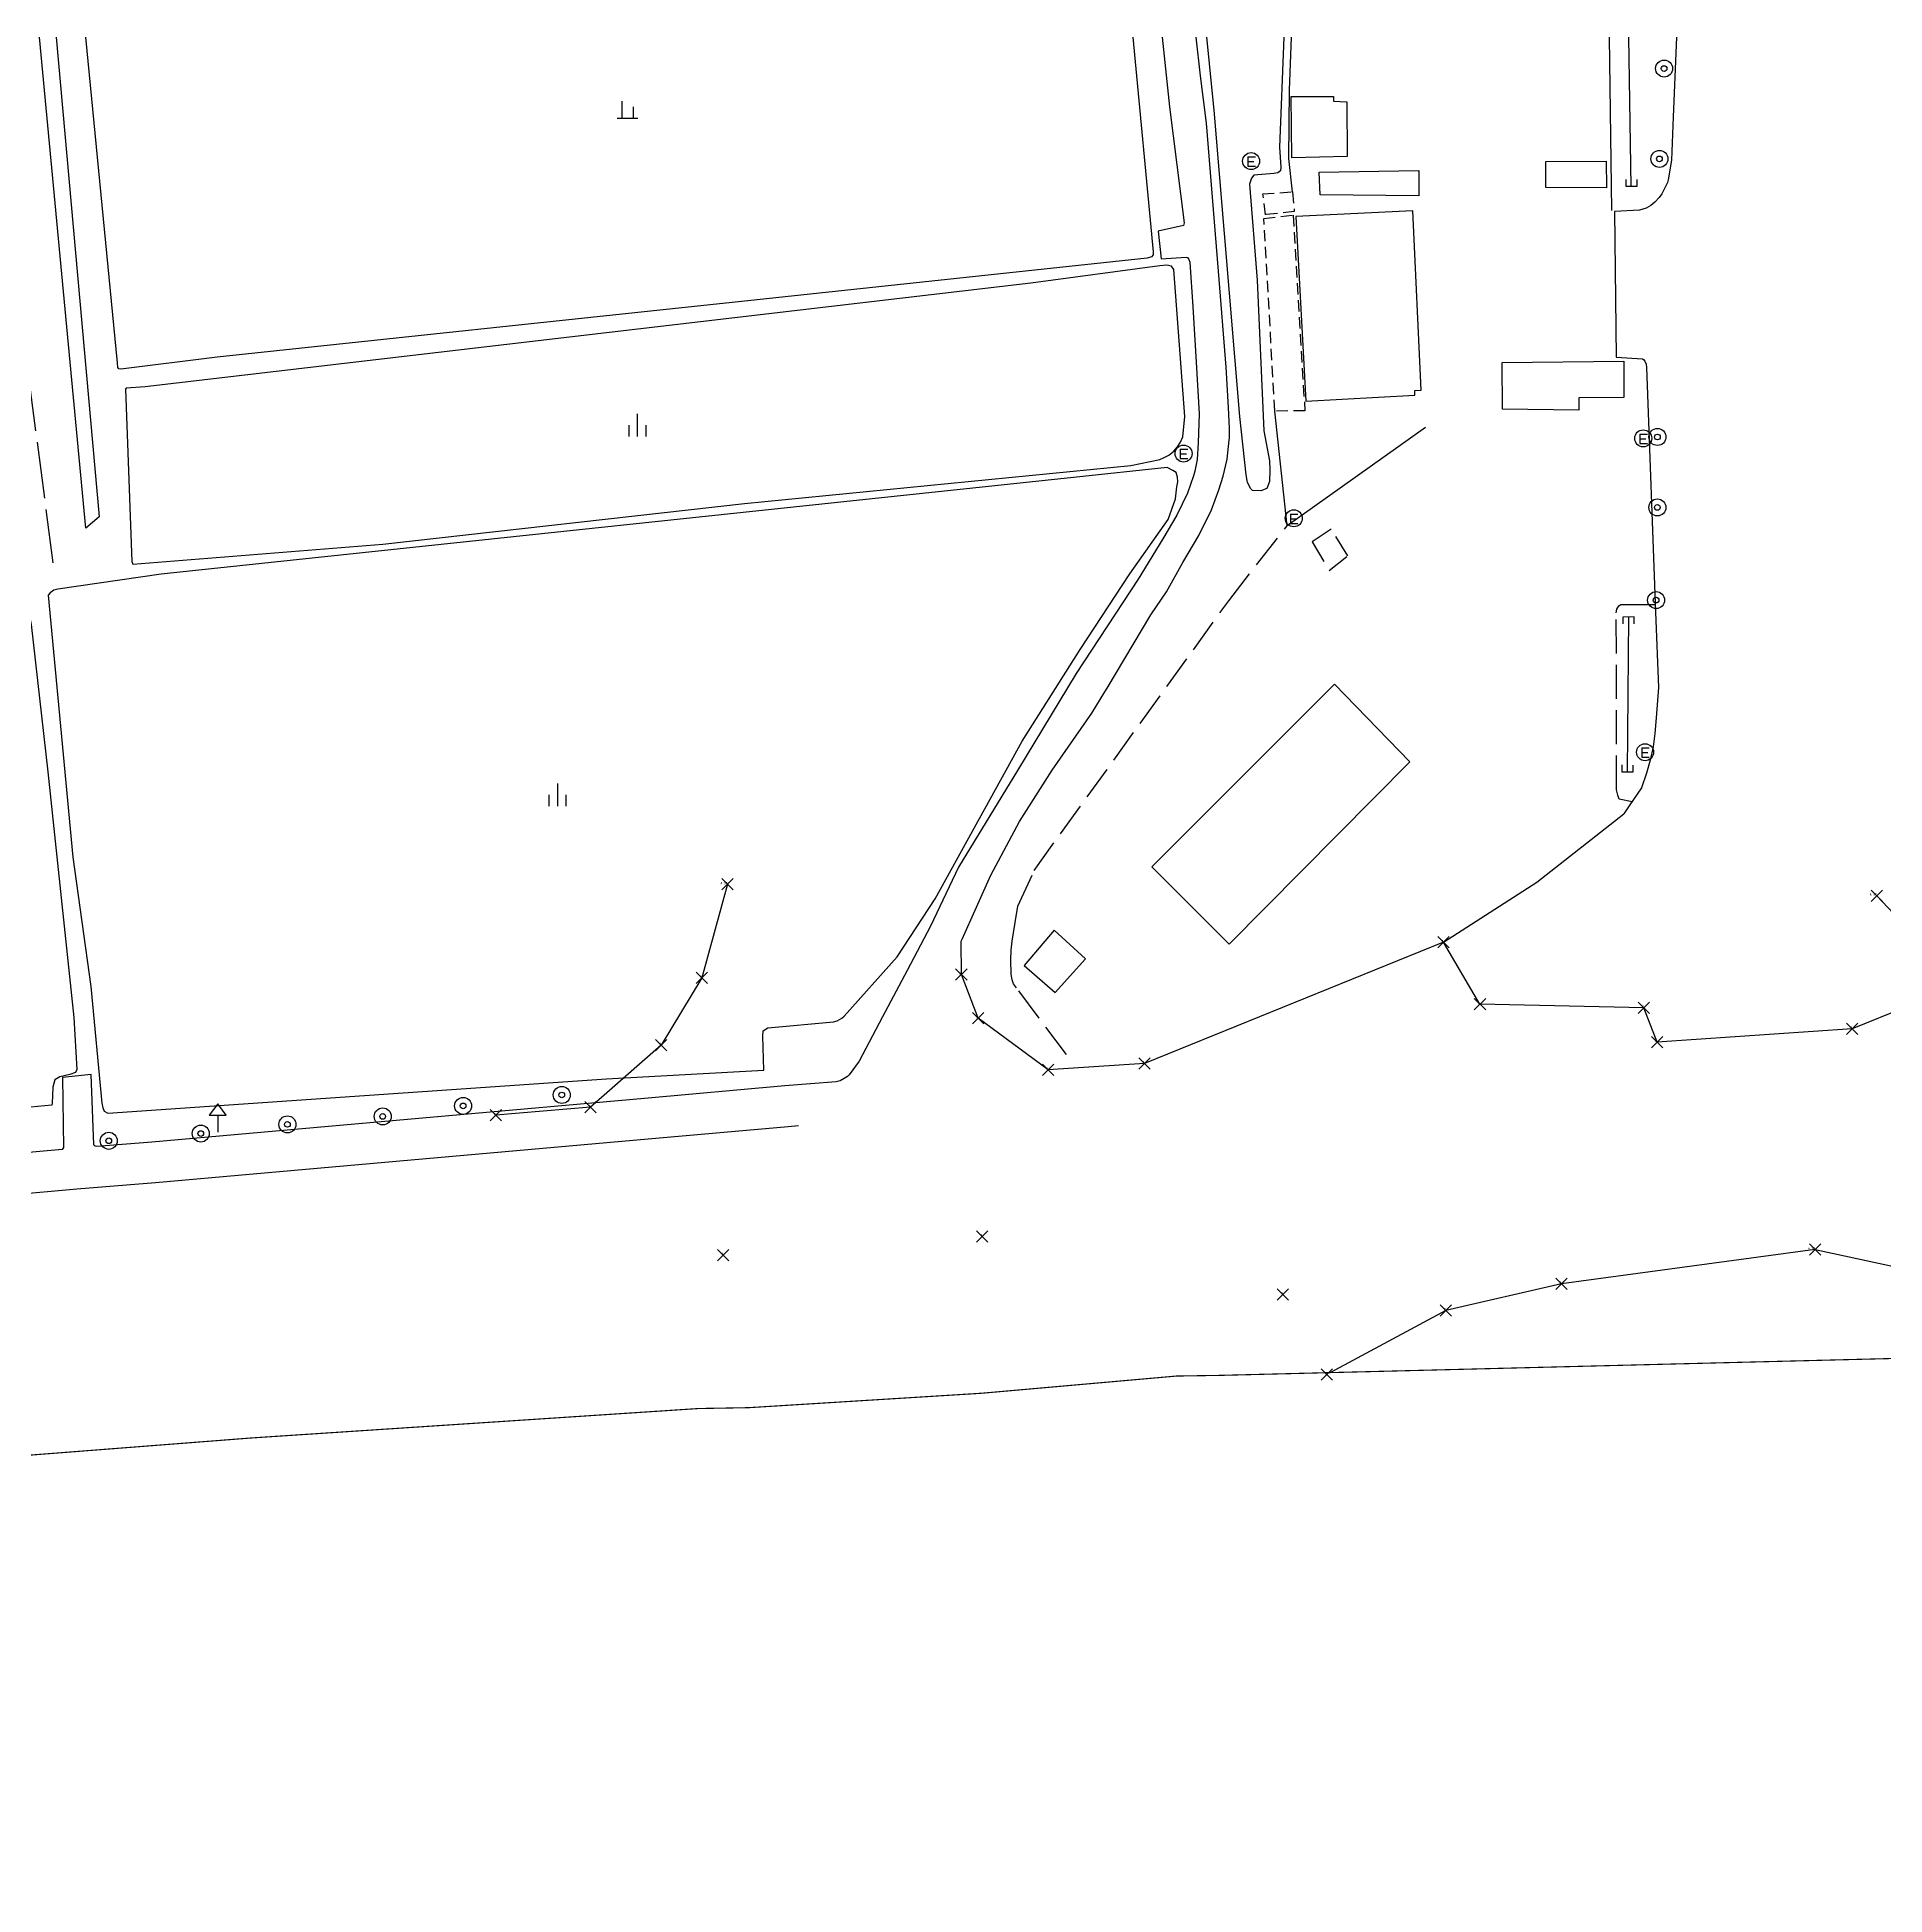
# Model space of a CAD drawing. Header units: millimetres. Extents: x 209513 to 211421, y 268482 to 269727.
# Drawn here: x 211064.2 to 211227, y 269563.2 to 269726.9 of the extents above; entities that cross this region are included whole.
import ezdxf
from ezdxf.enums import TextEntityAlignment as Align

# ---------------------------------------------------------------- set-up
doc = ezdxf.new("R2010")
doc.units = ezdxf.units.MM
doc.header["$MEASUREMENT"] = 0
doc.header["$PDMODE"] = 3
doc.header["$PDSIZE"] = 0.5
for name, pattern in [('AAA004', [3, 2, -1]), ('AAA005', [4, 3, -1]), ('AAA007', [1.5, 1, -0.5]), ('AD0023', [6, 5, -1])]:
    doc.linetypes.add(name, pattern=pattern)
doc.layers.add('00-구역계', color=8, linetype='CONTINUOUS', plot=False)
for name, color, linetype in [('아스팔트포장도로', 8, 'CONTINUOUS'), ('현황', 8, 'CONTINUOUS'), ('현황-height', 8, 'CONTINUOUS'), ('현황1', 8, 'CONTINUOUS')]:
    doc.layers.add(name, color=color, linetype=linetype)
doc.layers.add('측점', color=8, linetype='CONTINUOUS', lineweight=0)
doc.styles.add('txt', font='TXT', dxfattribs={"height": 0.2})

# ---------------------------------------------------------------- blocks, each defined once
blk = doc.blocks.new('AZ0202')
at = {"layer": '현황-height'}
for points in [[(-0.2950207600387502, 0.3782051360497327), (0.3696551049048793, 0.3782051360497327)], [(-0.2950207600387502, 0.3782051360497327), (-0.2950207600387502, -0.4423076852153125)], [(-0.2950207600387502, -0.03205127458278945), (0.2414015240673919, -0.03205127458278945)], [(-0.2950207600387502, -0.4423076852153125), (0.3696551049048793, -0.4423076852153125)]]:
    blk.add_lwpolyline(points, dxfattribs=at)
blk.add_circle((0, 0), 0.75, dxfattribs=at)
blk = doc.blocks.new('AE170')
at = {"layer": '현황-height'}
for radius in [0.75, 0.25]:
    blk.add_circle((0, 0), radius, dxfattribs=at)
blk = doc.blocks.new('AEC005')
at = {"layer": '현황-height'}
blk.add_lwpolyline([(0, 2.5), (-0.75, 1.5), (0.75, 1.5)], close=True, dxfattribs=at)
blk.add_lwpolyline([(0, 1.5), (0, 0)], dxfattribs=at)
blk = doc.blocks.new('DAA002')
at = {"layer": '현황-height'}
for points in [[(-0.75, 0), (-0.75, -1)], [(0, 1), (0, -1)], [(0.75, 0), (0.75, -1)]]:
    blk.add_lwpolyline(points, dxfattribs=at)
blk = doc.blocks.new('DAA001')
at = {"layer": '현황-height'}
for points in [[(-0.493063, 1.00641), (-0.493063, -0.49359)], [(0.506937, 0.50641), (0.506937, -0.49359)], [(-0.8930629999999999, -0.49359), (0.9069370000000001, -0.49359)]]:
    blk.add_lwpolyline(points, dxfattribs=at)

msp = doc.modelspace()

# ---------------------------------------------------------------- linework, layer by layer
at = {"layer": '00-구역계', "ltscale": 16, "const_width": 0.1, "flags": 128}
msp.add_lwpolyline([(211043.561, 269600.386), (211083.014, 269603.447), (211122.467, 269606.045), (211126.911, 269606.121), (211147.439, 269607.393), (211164.603, 269608.909), (211168.426, 269608.967), (211257.449, 269611.202), (211236.459, 269580.403), (211235.082, 269441.597), (211232.604, 269204.945)], dxfattribs=at)
at = {"layer": '아스팔트포장도로'}
msp.add_line((211220.888, 269620.05, 20.373), (211246.552, 269614.529, 20.214), dxfattribs=at)
at = {"layer": '아스팔트포장도로', "extrusion": (0.0100160139710781, -0.0124038469753392, 0.9998729039454683), "elevation": -1210.387266000003}
msp.add_lwpolyline([(211114.249625, 269657.9894710002), (211111.9783099999, 269649.7411160002), (211108.410341, 269643.8160740003), (211102.161334, 269638.3531150002), (211093.826071, 269637.6349780002)], dxfattribs=at)
at = {"layer": '아스팔트포장도로'}
for points in [[(211226.332, 269651.252, 20.206), (211233.725, 269643.404, 20.294), (211224.152, 269639.527, 20.338), (211206.958, 269638.347, 20.335), (211205.799, 269641.382, 20.309), (211191.356, 269641.696, 20.056), (211188.141, 269647.155, 20.031), (211161.798, 269636.451, 19.964), (211153.288, 269635.91, 19.897), (211147.132, 269640.452, 19.853), (211145.642, 269644.3, 19.827)], [(211220.888, 269620.05, 20.373), (211198.526, 269617.044, 20.265), (211188.345, 269614.695, 20.072), (211178.1771643775, 269609.21181148, 19.82197125518502)]]:
    msp.add_polyline3d(points, dxfattribs=at)
at = {"layer": '측점'}
for p in [(211125.039, 269652.258, 19.706), (211226.332, 269651.252, 20.206), (211188.141, 269647.155, 20.031), (211145.642, 269644.3, 19.827), (211122.767, 269644.01, 19.649), (211191.356, 269641.696, 20.056), (211205.799, 269641.382, 20.309), (211147.132, 269640.452, 19.853), (211224.152, 269639.527, 20.338), (211119.198, 269638.086, 19.564), (211206.958, 269638.347, 20.335), (211161.798, 269636.451, 19.964), (211153.288, 269635.91, 19.897), (211104.614, 269631.905, 19.664), (211112.949, 269632.623, 19.596), (211147.491, 269621.209, 20.026), (211124.653, 269619.578, 19.957), (211220.888, 269620.05, 20.373), (211198.526, 269617.044, 20.265), (211173.98, 269616.098, 20.019), (211188.345, 269614.695, 20.072), (211177.853, 269609.037, 19.814)]:
    msp.add_point(p, dxfattribs=at)
at = {"layer": '현황', "color": 8, "linetype": 'Continuous'}
msp.add_lwpolyline([(211065.8700334474, 269726.9362691339), (211069.645318805, 269684.647349933), (211068.466304161, 269683.638357167), (211064.3881553825, 269726.9362691339)], dxfattribs=at)
at = {"layer": '현황', "linetype": 'Continuous'}
for points in [[(211160.7679367555, 269726.9362691339), (211162.55485005, 269708.003417591), (211162.543847382, 269707.754416379), (211162.413845045, 269707.570416894), (211162.024842748, 269707.462420815), (211125.445692047, 269703.543821802), (211080.065504044, 269698.72331633), (211071.568467051, 269697.673407637), (211071.395466881, 269697.705409823), (211071.297467888, 269697.824411675), (211071.255472012, 269698.213414537), (211068.4709814308, 269726.9362691339)], [(211163.3294911889, 269726.9362691339), (211164.00298983, 269720.806469539), (211165.293885216, 269710.559399579), (211165.216882704, 269710.343399314), (211163.00187061, 269709.820422184), (211163.265845761, 269707.398406111), (211165.459853906, 269707.552381551), (211165.568853775, 269707.509380061), (211165.686852295, 269707.336377769), (211165.773849921, 269707.08737543), (211166.041809235, 269703.16435134), (211166.347758605, 269698.289321738), (211166.615711175, 269693.727294271), (211166.506683993, 269691.187281939), (211166.426668095, 269689.706274936), (211166.383664991, 269689.425273924), (211166.232656527, 269688.668271599), (211166.091651869, 269688.268271069), (211165.568634164, 269686.744268879), (211164.641610643, 269684.788268964), (211163.405584788, 269682.702271834), (211161.237540485, 269679.147277325), (211155.751435399, 269670.836294393), (211150.59032846, 269662.287305778), (211145.406221585, 269653.782316953), (211142.936158206, 269648.572315617), (211140.872109762, 269644.649316732), (211138.682059238, 269640.575318266), (211136.651010881, 269636.662318808), (211135.768995211, 269635.463321803), (211135.606993179, 269635.322322795), (211135.303990231, 269635.138325094), (211134.968987104, 269634.947327705), (211134.597393742, 269634.839107181)], [(211145.642, 269644.3), (211145.620189484, 269647.230696435), (211145.713249869, 269647.426983484), (211148.235609824, 269653.055262443), (211150.77228136, 269657.803279195), (211153.655384358, 269662.312941569), (211157.141153563, 269667.333606729), (211158.288459297, 269669.234035114), (211158.50138938, 269669.55660446), (211162.336559783, 269676.022446047), (211163.712423249, 269678.027418242), (211165.162568111, 269680.617240684), (211166.564597794, 269683.017237596), (211167.699625134, 269685.275236739), (211168.342645714, 269687.037238809), (211168.715659526, 269688.237240951), (211169.064676348, 269689.729244913), (211169.236694681, 269691.415251924), (211169.269696943, 269691.620252639), (211169.280701541, 269692.052254813), (211169.269705626, 269692.442257015), (211169.19472492, 269694.290267714), (211168.981761839, 269697.846289097), (211168.319849279, 269706.310341836), (211167.249983999, 269719.357423883), (211166.723590396, 269723.513795239), (211166.3475533759, 269726.9362691339)], [(211174.0544663478, 269726.9362691339), (211173.698980596, 269717.245337481), (211173.808962232, 269715.47332683), (211173.786958634, 269715.138325314), (211173.548956108, 269714.965327167), (211173.170954545, 269714.922331337), (211171.419947818, 269714.77335091), (211171.208944465, 269714.514351989), (211171.046938277, 269713.973350999), (211171.721850943, 269705.509298258), (211172.291712709, 269692.246221377), (211172.805686215, 269689.587201411), (211172.839677995, 269688.798196844), (211172.816666975, 269687.760191609), (211172.578659865, 269687.15519112), (211172.027655993, 269686.947196302), (211171.291653866, 269686.958204754), (211171.143655009, 269687.109207244), (211170.877660131, 269687.671213263), (211170.748666926, 269688.352218355), (211170.190719669, 269693.508252139), (211167.921998042, 269720.500422141), (211167.2928345783, 269726.9362691339)], [(211208.6880624817, 269726.9362691339), (211208.387400173, 269719.914428779), (211208.224069964, 269716.099929573), (211207.951051026, 269714.358924024), (211207.88604825, 269714.110923535), (211207.397036453, 269713.116924231), (211207.15903248, 269712.80292542), (211206.775027065, 269712.391927815), (211206.408022884, 269712.094930584), (211205.99701937, 269711.873934244), (211205.402015578, 269711.678940167), (211203.208007834, 269711.557965015), (211203.362874536, 269698.738898481), (211205.675879668, 269698.564871007), (211205.772879388, 269698.509869616), (211205.880878139, 269698.358867614), (211205.988875762, 269698.099865071), (211206.032873071, 269697.828863202), (211206.835650652, 269676.253745623), (211207.075582118, 269669.605709531), (211206.875553675, 269666.935698376), (211206.771538824, 269665.541692543), (211206.608526153, 269664.374688511), (211206.349513052, 269663.195685493), (211206.024500097, 269662.050683379), (211205.578485172, 269660.753681848), (211204.510465356, 269659.175685848), (211204.0280396148, 269658.465462907)], [(211204.4575575851, 269726.9362691339), (211204.636468432, 269713.799867738)], [(211204.216874474, 269714.401436649), (211204.214642209, 269713.801437649), (211205.214638117, 269713.797716008), (211205.216870376, 269714.397715004)], [(211019.0935694561, 269654.8955298979), (211055.146143904, 269672.766440866), (211061.24319496, 269675.697390175), (211062.129199705, 269675.88038128), (211062.832202466, 269675.934373659), (211063.264203329, 269675.891368503), (211063.575201199, 269675.609363241), (211063.672196524, 269675.155359342), (211065.123058686, 269662.162262851), (211067.41782899, 269640.51810413), (211067.689779593, 269635.924072907), (211067.572776376, 269635.665072604), (211067.064772839, 269635.492077125), (211066.1787676, 269635.276085534), (211065.75676332, 269635.010088532), (211065.563755717, 269634.37308673), (211065.51273968, 269632.924078363), (211065.469738009, 269632.784077973), (211043.861645073, 269630.728301995), (211019.1277717841, 269627.3983452577)], [(211204.935113016, 269675.221154931), (211204.93062126, 269675.821141005), (211203.93064609, 269675.813656282), (211203.935137847, 269675.213670205)], [(211204.439796704, 269675.817467541), (211204.335336071, 269662.173675922)], [(211203.866893938, 269662.781069237), (211203.857523646, 269662.181139315), (211204.857404625, 269662.165521032), (211204.866774913, 269662.765450949)], [(211069.436508984, 269629.134268086), (211069.286699978, 269629.178278996), (211069.226025323, 269629.227915965), (211069.176103748, 269629.281385839), (211068.940507005, 269635.500413558), (211066.413696908, 269635.234629698), (211066.51070052, 269629.051043586), (211066.401733322, 269628.882559742)]]:
    msp.add_lwpolyline(points, dxfattribs=at)
at = {"layer": '현황'}
msp.add_lwpolyline([(211202.7357519655, 269726.9362691339), (211202.948008212, 269711.667968587)], dxfattribs=at)
at = {"layer": '현황', "linetype": 'Continuous'}
for points in [[(211073.714456291, 269696.09737337), (211072.028449977, 269695.984392036), (211071.984449022, 269695.909392083), (211072.522284472, 269680.700293081), (211072.609282258, 269680.473290708), (211094.649369132, 269682.241050943), (211126.527505192, 269685.816708831), (211160.566644543, 269689.16333897), (211163.139658187, 269689.713312534), (211163.517661026, 269689.873309073), (211163.939664678, 269690.097305453), (211164.371669755, 269690.453302426), (211164.701674534, 269690.810300567), (211164.947679746, 269691.232300014), (211165.150685266, 269691.696300178), (211165.328704793, 269693.491307755), (211164.378839044, 269706.451388153), (211164.17284149, 269706.740392087), (211163.762841424, 269706.849397413), (211163.146838905, 269706.784404188), (211151.774788822, 269705.253527336)], [(211075.126280331, 269679.588256746), (211066.014238031, 269678.284352112), (211065.657235986, 269678.198355632), (211065.322232348, 269677.96035796), (211065.149229329, 269677.733358524), (211067.345983499, 269654.655191804), (211068.911863705, 269643.251104409), (211069.883754281, 269632.96003063), (211069.969750068, 269632.549027167), (211070.088747261, 269632.257024076), (211070.402746511, 269632.09501964), (211114.35392213, 269635.122555211), (211128.221975154, 269635.874407077), (211128.157007148, 269638.879424789), (211128.189012118, 269639.333427003), (211128.589016216, 269639.595424075), (211134.383040699, 269640.137363238), (211134.697042517, 269640.212360196), (211135.108046535, 269640.464357073), (211135.313048927, 269640.626355719), (211139.997119869, 269645.859333143), (211143.350185248, 269650.985324376), (211151.009357141, 269664.861315167), (211156.124459067, 269672.957301705), (211160.500543355, 269679.632288302), (211163.879604514, 269684.429275715), (211164.512625535, 269686.233278183), (211164.643637265, 269687.304282431), (211164.720642188, 269687.747283928), (211164.688646439, 269688.158286496), (211164.569650189, 269688.547289941), (211164.277651439, 269688.749294358), (211163.769652541, 269688.999301501), (211155.532618095, 269688.113390766)]]:
    msp.add_lwpolyline(points, close=True, dxfattribs=at)
at = {"layer": '현황', "color": 8, "linetype": 'AAA005'}
for points in [[(211154.89855426, 269637.256830314), (211150.501124528, 269643.134201893), (211150.234127349, 269643.48020674), (211150.115130647, 269643.826209952), (211150.039135923, 269644.345213636), (211149.997149242, 269645.610221033), (211150.029158308, 269646.453225297), (211150.121166876, 269647.231228542), (211150.378185404, 269648.896234812), (211150.633201613, 269650.34423991), (211152.054239327, 269653.467241183), (211169.205544979, 269677.251176855), (211174.348630565, 269683.864153541)], [(211204.757150934, 269659.540162926), (211203.633468757, 269659.766698638), (211203.493471808, 269660.101701895), (211203.385476656, 269660.598705613), (211203.37063913, 269676.174784443), (211203.424642904, 269676.520785578), (211203.586646453, 269676.812785219), (211203.77064803, 269676.909783626), (211206.811297397, 269676.908257185)]]:
    msp.add_lwpolyline(points, dxfattribs=at)
at = {"layer": '현황', "linetype": 'Continuous', "elevation": 20.031}
msp.add_lwpolyline([(211188.141, 269647.155), (211196.3507236271, 269652.4542612157), (211204.0280396148, 269658.465462907)], dxfattribs=at)
at = {"layer": '현황-height', "linetype": 'Continuous'}
for points in [[(211174.842942312, 269713.295303301), (211174.518972415, 269716.241322626), (211174.557036107, 269722.272354036), (211174.7294671282, 269726.9362691339)], [(211134.597393742, 269634.839107181), (211130.092098252, 269634.477305634), (211117.7222714, 269633.388348244), (211082.916447502, 269630.282830524), (211074.30897218, 269629.526844171), (211069.436508984, 269629.134268086)], [(211066.401733322, 269628.882559742), (211061.498068581, 269628.451776713), (211027.074329823, 269625.182641999), (211019.31683162, 269624.305161899), (211019.131646192, 269624.2834897456)]]:
    msp.add_lwpolyline(points, dxfattribs=at)
at = {"layer": '현황1', "linetype": 'AD0023'}
msp.add_lwpolyline([(211059.5046324774, 269726.9362691339), (211065.568262131, 269680.610371495)], dxfattribs=at)
at = {"layer": '현황1', "linetype": 'Continuous'}
for points in [[(211178.455037122, 269721.289303312), (211179.612040035, 269721.245289564), (211179.641989402, 269716.425263954), (211174.766973736, 269716.297320035), (211174.705030698, 269721.718349381), (211178.445041537, 269721.711305643)], [(211177.175967435, 269715.02728531), (211185.96399492, 269715.182183901), (211185.961971311, 269712.934172258), (211177.260946776, 269713.04227388)], [(211202.481052077, 269716.002995927), (211202.498767673, 269713.659895873), (211197.152012041, 269713.672046062), (211197.165036266, 269715.985057705)], [(211185.597790074, 269695.777087392), (211186.159792222, 269695.820081167), (211185.446956139, 269711.634171489), (211175.123920197, 269711.118288547), (211176.019751529, 269694.859192469), (211185.597785875, 269695.377085314)], [(211200.053827094, 269695.14891831), (211200.052815573, 269694.04591272), (211193.329796347, 269694.149990312), (211193.319839439, 269698.268011556), (211204.036872814, 269698.379888919), (211204.031839192, 269695.157872725)], [(211178.545496357, 269669.896032448), (211185.180445254, 269663.063922184), (211169.249225315, 269646.974015132), (211162.423275675, 269653.792127469)], [(211153.837189071, 269648.20219264), (211151.182147745, 269645.112205188), (211153.89913109, 269642.724162103), (211156.579171281, 269645.700148643)]]:
    msp.add_lwpolyline(points, close=True, dxfattribs=at)
at = {"layer": '현황1', "linetype": 'AAA007'}
for points in [[(211172.226932826, 269713.127332802), (211174.842942312, 269713.295303301), (211174.98792463, 269711.577292549), (211172.43691397, 269711.28132058)], [(211172.306910052, 269710.946320314), (211174.900856875, 269711.245379807), (211175.918466255, 269694.008105146), (211173.275733784, 269693.962219194)]]:
    msp.add_lwpolyline(points, close=True, dxfattribs=at)
at = {"layer": '현황1', "linetype": 'Continuous'}
for points in [[(211186.554758854, 269692.528059561), (211174.348630565, 269683.864153541), (211173.275733784, 269693.962219194)], [(211131.282783475, 269630.961314759), (211130.394039815, 269630.889943092), (211118.040089863, 269629.80238418), (211083.233902501, 269626.696831468), (211074.611020999, 269625.939492027), (211067.692397224, 269625.38205712), (211061.825770335, 269624.866677938), (211027.446850314, 269621.601798781), (211019.728364183, 269620.728731059), (211019.1361539788, 269620.6594250889)]]:
    msp.add_lwpolyline(points, dxfattribs=at)
at = {"layer": '현황1', "linetype": 'AAA004'}
msp.add_lwpolyline([(211178.225639234, 269683.561107829), (211176.560622287, 269682.436120848), (211178.064600373, 269679.917090516), (211179.697619019, 269681.212078771)], close=True, dxfattribs=at)

# ---------------------------------------------------------------- block references
at = {"layer": '현황-height'}
for name, p in [('AE170', (211207.582152109, 269724.165977502)), ('DAA001', (211116.212477746, 269720.294376684)), ('AE170', (211207.169067958, 269716.204942378)), ('DAA002', (211117.077443701, 269692.727449228)), ('AE170', (211206.99281198, 269691.688821343)), ('AE170', (211206.986747258, 269685.479790236)), ('AE170', (211206.876661765, 269677.307750452)), ('DAA002', (211110.043516072, 269660.150020781)), ('AE170', (211101.729855217, 269632.720679833)), ('AE170', (211110.428893894, 269633.684590001)), ('AEC005', (211080.101759525, 269630.392903009)), ('AE170', (211086.244787195, 269631.095839953)), ('AE170', (211094.643822156, 269631.796752086)), ('AE170', (211070.500720034, 269629.644003565)), ('AE170', (211078.607753504, 269630.287918734))]:
    msp.add_blockref(name, p, dxfattribs=at)
at = {"layer": '현황-height', "color": 8}
for p in [(211171.184960153, 269716.007360194), (211205.740806953, 269691.570835076), (211165.231669995, 269690.229291393), (211174.943639289, 269684.519150227), (211205.900518983, 269663.899694067)]:
    msp.add_blockref('AZ0202', p, dxfattribs=at)

# ---------------------------------------------------------------- texts
at = {"layer": '측점', "style": 'txt'}
for s, p in [('A ST', (211125.039, 269652.258, 19.706)), ('A ST', (211226.332, 269651.252, 20.206)), ('A', (211188.141, 269647.155, 20.031)), ('A', (211122.767, 269644.01, 19.649)), ('A', (211145.642, 269644.3, 19.827)), ('A', (211191.356, 269641.696, 20.056)), ('A', (211205.799, 269641.382, 20.309)), ('A', (211147.132, 269640.452, 19.853)), ('A', (211224.152, 269639.527, 20.338)), ('A', (211119.198, 269638.086, 19.564)), ('A', (211206.958, 269638.347, 20.335)), ('A', (211161.798, 269636.451, 19.964)), ('A', (211153.288, 269635.91, 19.897)), ('A', (211104.614, 269631.905, 19.664)), ('A', (211112.949, 269632.623, 19.596)), ('O', (211147.491, 269621.209, 20.026)), ('A ST', (211220.888, 269620.05, 20.373)), ('O', (211124.653, 269619.578, 19.957)), ('A', (211198.526, 269617.044, 20.265)), ('O', (211173.98, 269616.098, 20.019)), ('A', (211188.345, 269614.695, 20.072)), ('A', (211177.853, 269609.037, 19.814))]:
    msp.add_text(s, height=0.2, dxfattribs=at).set_placement(p, align=Align.RIGHT)

doc.saveas('drawing.dxf')
